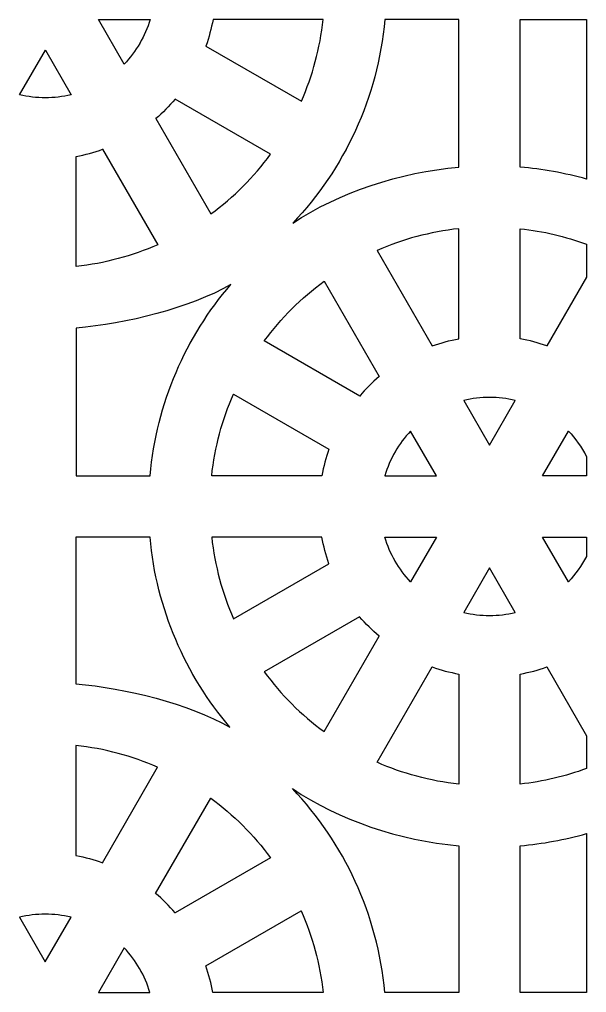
# Model space of a CAD drawing. Header units: centimetres. Extents: x -87 to 87, y -88 to 88.
# Drawn here: x -23.9 to -7.27, y 59.24 to 87.8 of the extents above; entities that cross this region are included whole.
import ezdxf

# ---------------------------------------------------------------- set-up
doc = ezdxf.new("R2010")
doc.units = ezdxf.units.CM
doc.header["$MEASUREMENT"] = 0
doc.layers.add('layer 1', color=7, linetype='Continuous')

msp = doc.modelspace()

# ---------------------------------------------------------------- linework, layer by layer
at = {"layer": 'layer 1', "color": 114}
for points, knots in [([(-21.58479, 87.80153), (-21.58479, 87.80153), (-20.82885, 86.49223), (-20.82885, 86.49223), (-20.82885, 86.49223), (-20.48049, 86.85712), (-20.21752, 87.30427), (-20.07202, 87.80153), (-20.07202, 87.80153), (-20.07202, 87.80153), (-21.58479, 87.80153), (-21.58479, 87.80153)], [0, 0, 0, 0, 0.25, 0.25, 0.25, 0.25, 0.5, 0.5, 0.5, 0.5, 1, 1, 1, 1]), ([(-15.63352, 85.40477), (-15.63352, 85.40477), (-18.43313, 87.02111), (-18.43313, 87.02111), (-18.43313, 87.02111), (-18.3434, 87.27258), (-18.27305, 87.53331), (-18.22428, 87.80153), (-18.22428, 87.80153), (-18.22428, 87.80153), (-14.99249, 87.80153), (-14.99249, 87.80153), (-14.99249, 87.80153), (-15.08466, 86.95755), (-15.30497, 86.15198), (-15.63352, 85.40477)], [0, 0, 0, 0, 0.2, 0.2, 0.2, 0.2, 0.4, 0.4, 0.4, 0.4, 0.6, 0.6, 0.6, 0.6, 1, 1, 1, 1]), ([(-15.88406, 81.8248), (-14.37901, 83.41306), (-13.38946, 85.49473), (-13.18361, 87.80153), (-13.18361, 87.80153), (-13.18361, 87.80153), (-11.01307, 87.80154), (-11.01307, 87.80154), (-11.01307, 87.80154), (-11.01307, 87.80154), (-11.01308, 83.47061), (-11.01308, 83.47061), (-11.01308, 83.47061), (-12.72642, 83.31771), (-14.52906, 82.73246), (-15.88406, 81.8248)], [0, 0, 0, 0, 0.2, 0.2, 0.2, 0.2, 0.4, 0.4, 0.4, 0.4, 0.6, 0.6, 0.6, 0.6, 1, 1, 1, 1]), ([(-7.26689, 83.11747), (-7.26689, 83.11747), (-7.26981, 87.80155), (-7.26981, 87.80155), (-7.26981, 87.80155), (-7.26981, 87.80155), (-9.21307, 87.80154), (-9.21307, 87.80154), (-9.21307, 87.80154), (-9.21307, 87.80154), (-9.21307, 83.4706), (-9.21307, 83.4706), (-9.21307, 83.4706), (-8.56498, 83.41278), (-7.90739, 83.29308), (-7.26689, 83.11747)], [0, 0, 0, 0, 0.2, 0.2, 0.2, 0.2, 0.4, 0.4, 0.4, 0.4, 0.6, 0.6, 0.6, 0.6, 1, 1, 1, 1]), ([(-22.38726, 85.59142), (-22.38726, 85.59142), (-23.14363, 86.90151), (-23.14363, 86.90151), (-23.14363, 86.90151), (-23.14363, 86.90151), (-23.89995, 85.59142), (-23.89995, 85.59142), (-23.89995, 85.59142), (-23.40527, 85.4715), (-22.88194, 85.47149), (-22.38726, 85.59142)], [0, 0, 0, 0, 0.25, 0.25, 0.25, 0.25, 0.5, 0.5, 0.5, 0.5, 1, 1, 1, 1]), ([(-16.53504, 83.8468), (-17.02766, 83.17737), (-17.61968, 82.58588), (-18.28911, 82.09322), (-18.28911, 82.09322), (-18.28911, 82.09322), (-19.90511, 84.89221), (-19.90511, 84.89221), (-19.90511, 84.89221), (-19.69991, 85.06684), (-19.50899, 85.25776), (-19.33435, 85.46297), (-19.33435, 85.46297), (-19.33435, 85.46297), (-16.53504, 83.8468), (-16.53504, 83.8468)], [0, 0, 0, 0, 0.2, 0.2, 0.2, 0.2, 0.4, 0.4, 0.4, 0.4, 0.6, 0.6, 0.6, 0.6, 1, 1, 1, 1]), ([(-21.46324, 83.991), (-21.7147, 83.90127), (-21.97547, 83.83108), (-22.24368, 83.7823), (-22.24368, 83.7823), (-22.24368, 83.7823), (-22.24365, 80.55034), (-22.24365, 80.55034), (-22.24365, 80.55034), (-21.39969, 80.64251), (-20.59427, 80.86311), (-19.84705, 81.19167), (-19.84705, 81.19167), (-19.84705, 81.19167), (-21.46324, 83.991), (-21.46324, 83.991)], [0, 0, 0, 0, 0.2, 0.2, 0.2, 0.2, 0.4, 0.4, 0.4, 0.4, 0.6, 0.6, 0.6, 0.6, 1, 1, 1, 1]), ([(-11.01307, 81.66173), (-11.01307, 81.66173), (-11.01304, 78.42977), (-11.01304, 78.42977), (-11.01304, 78.42977), (-11.28124, 78.38099), (-11.542, 78.31087), (-11.79345, 78.22114), (-11.79345, 78.22114), (-11.79345, 78.22114), (-13.40979, 81.02069), (-13.40979, 81.02069), (-13.40979, 81.02069), (-12.66258, 81.34925), (-11.85703, 81.56957), (-11.01307, 81.66173)], [0, 0, 0, 0, 0.2, 0.2, 0.2, 0.2, 0.4, 0.4, 0.4, 0.4, 0.6, 0.6, 0.6, 0.6, 1, 1, 1, 1]), ([(-7.26981, 80.23518), (-7.26981, 80.23518), (-7.26981, 81.20376), (-7.26981, 81.20376), (-7.26981, 81.20376), (-7.88699, 81.43236), (-8.53619, 81.58781), (-9.21307, 81.66173), (-9.21307, 81.66173), (-9.21307, 81.66173), (-9.2131, 78.42977), (-9.2131, 78.42977), (-9.2131, 78.42977), (-8.94489, 78.38099), (-8.68412, 78.3108), (-8.43266, 78.22107), (-8.43266, 78.22107), (-8.43266, 78.22107), (-7.26981, 80.23518), (-7.26981, 80.23518)], [0, 0, 0, 0, 0.16666667, 0.16666667, 0.16666667, 0.16666667, 0.33333333, 0.33333333, 0.33333333, 0.33333333, 0.5, 0.5, 0.5, 0.5, 0.66666667, 0.66666667, 0.66666667, 0.66666667, 1, 1, 1, 1]), ([(-22.24365, 74.41054), (-22.24365, 74.41054), (-22.24365, 78.74147), (-22.24365, 78.74147), (-22.24365, 78.74147), (-20.77083, 78.8729), (-18.91959, 79.32383), (-17.70013, 80.0244), (-17.70013, 80.0244), (-19.02069, 78.48775), (-19.88256, 76.54558), (-20.07309, 74.41054), (-20.07309, 74.41054), (-20.07309, 74.41054), (-22.24365, 74.41054), (-22.24365, 74.41054)], [0, 0, 0, 0, 0.2, 0.2, 0.2, 0.2, 0.4, 0.4, 0.4, 0.4, 0.6, 0.6, 0.6, 0.6, 1, 1, 1, 1]), ([(-14.96775, 80.11918), (-15.63717, 79.62654), (-16.2291, 79.03472), (-16.72172, 78.36533), (-16.72172, 78.36533), (-16.72172, 78.36533), (-13.92235, 76.74912), (-13.92235, 76.74912), (-13.92235, 76.74912), (-13.74771, 76.95432), (-13.55678, 77.14522), (-13.35156, 77.31987), (-13.35156, 77.31987), (-13.35156, 77.31987), (-14.96775, 80.11918), (-14.96775, 80.11918)], [0, 0, 0, 0, 0.2, 0.2, 0.2, 0.2, 0.4, 0.4, 0.4, 0.4, 0.6, 0.6, 0.6, 0.6, 1, 1, 1, 1]), ([(-17.62314, 76.8073), (-17.95171, 76.06007), (-18.17204, 75.25453), (-18.26421, 74.41055), (-18.26421, 74.41055), (-18.26421, 74.41055), (-15.03226, 74.41047), (-15.03226, 74.41047), (-15.03226, 74.41047), (-14.9835, 74.6787), (-14.91341, 74.93953), (-14.82365, 75.19103), (-14.82365, 75.19103), (-14.82365, 75.19103), (-17.62314, 76.8073), (-17.62314, 76.8073)], [0, 0, 0, 0, 0.2, 0.2, 0.2, 0.2, 0.4, 0.4, 0.4, 0.4, 0.6, 0.6, 0.6, 0.6, 1, 1, 1, 1]), ([(-9.35668, 76.62065), (-9.35668, 76.62065), (-10.11305, 75.31056), (-10.11305, 75.31056), (-10.11305, 75.31056), (-10.11305, 75.31056), (-10.86937, 76.62065), (-10.86937, 76.62065), (-10.86937, 76.62065), (-10.37469, 76.74057), (-9.85136, 76.74058), (-9.35668, 76.62065)], [0, 0, 0, 0, 0.25, 0.25, 0.25, 0.25, 0.5, 0.5, 0.5, 0.5, 1, 1, 1, 1]), ([(-12.42778, 75.71984), (-12.42778, 75.71984), (-11.67189, 74.41054), (-11.67189, 74.41054), (-11.67189, 74.41054), (-11.67189, 74.41054), (-13.18469, 74.41054), (-13.18469, 74.41054), (-13.18469, 74.41054), (-13.03919, 74.90777), (-12.77617, 75.35491), (-12.42778, 75.71984)], [0, 0, 0, 0, 0.25, 0.25, 0.25, 0.25, 0.5, 0.5, 0.5, 0.5, 1, 1, 1, 1]), ([(-7.26982, 74.41054), (-7.26982, 74.41054), (-7.2698, 74.98008), (-7.2698, 74.98008), (-7.2698, 74.98008), (-7.41049, 75.25171), (-7.58898, 75.50063), (-7.79827, 75.71984), (-7.79827, 75.71984), (-7.79827, 75.71984), (-8.55421, 74.41054), (-8.55421, 74.41054), (-8.55421, 74.41054), (-8.55421, 74.41054), (-7.26982, 74.41054), (-7.26982, 74.41054)], [0, 0, 0, 0, 0.2, 0.2, 0.2, 0.2, 0.4, 0.4, 0.4, 0.4, 0.6, 0.6, 0.6, 0.6, 1, 1, 1, 1]), ([(-22.24647, 72.61054), (-22.24647, 72.61054), (-20.07309, 72.61054), (-20.07309, 72.61054), (-20.07309, 72.61054), (-19.88401, 70.49183), (-19.0338, 68.56307), (-17.73031, 67.03205), (-17.73031, 67.03205), (-18.94528, 67.72665), (-20.781, 68.17372), (-22.24647, 68.30449), (-22.24647, 68.30449), (-22.24647, 68.30449), (-22.24647, 72.61054), (-22.24647, 72.61054)], [0, 0, 0, 0, 0.2, 0.2, 0.2, 0.2, 0.4, 0.4, 0.4, 0.4, 0.6, 0.6, 0.6, 0.6, 1, 1, 1, 1]), ([(-18.2642, 72.61054), (-18.2642, 72.61054), (-15.03222, 72.61056), (-15.03222, 72.61056), (-15.03222, 72.61056), (-14.98344, 72.34237), (-14.91338, 72.0816), (-14.82365, 71.83015), (-14.82365, 71.83015), (-14.82365, 71.83015), (-17.62307, 70.21389), (-17.62307, 70.21389), (-17.62307, 70.21389), (-17.95162, 70.96109), (-18.17201, 71.76658), (-18.2642, 72.61054)], [0, 0, 0, 0, 0.2, 0.2, 0.2, 0.2, 0.4, 0.4, 0.4, 0.4, 0.6, 0.6, 0.6, 0.6, 1, 1, 1, 1]), ([(-12.42779, 71.30131), (-12.42779, 71.30131), (-11.6719, 72.61054), (-11.6719, 72.61054), (-11.6719, 72.61054), (-11.6719, 72.61054), (-13.18468, 72.61054), (-13.18468, 72.61054), (-13.18468, 72.61054), (-13.03918, 72.11334), (-12.77616, 71.66621), (-12.42779, 71.30131)], [0, 0, 0, 0, 0.25, 0.25, 0.25, 0.25, 0.5, 0.5, 0.5, 0.5, 1, 1, 1, 1]), ([(-7.26971, 72.04125), (-7.26971, 72.04125), (-7.26981, 72.61056), (-7.26981, 72.61056), (-7.26981, 72.61056), (-7.26981, 72.61056), (-8.55416, 72.61056), (-8.55416, 72.61056), (-8.55416, 72.61056), (-8.55416, 72.61056), (-7.79827, 71.30134), (-7.79827, 71.30134), (-7.79827, 71.30134), (-7.58895, 71.52058), (-7.41043, 71.76954), (-7.26971, 72.04125)], [0, 0, 0, 0, 0.2, 0.2, 0.2, 0.2, 0.4, 0.4, 0.4, 0.4, 0.6, 0.6, 0.6, 0.6, 1, 1, 1, 1]), ([(-10.86937, 70.40056), (-10.86937, 70.40056), (-10.11304, 71.71057), (-10.11304, 71.71057), (-10.11304, 71.71057), (-10.11304, 71.71057), (-9.35666, 70.40054), (-9.35666, 70.40054), (-9.35666, 70.40054), (-9.85142, 70.28055), (-10.37461, 70.2806), (-10.86937, 70.40056)], [0, 0, 0, 0, 0.25, 0.25, 0.25, 0.25, 0.5, 0.5, 0.5, 0.5, 1, 1, 1, 1]), ([(-14.96778, 66.90194), (-15.63718, 67.39456), (-16.22904, 67.98646), (-16.72167, 68.65586), (-16.72167, 68.65586), (-16.72167, 68.65586), (-13.92242, 70.27201), (-13.92242, 70.27201), (-13.92242, 70.27201), (-13.74777, 70.06679), (-13.55681, 69.87586), (-13.3516, 69.70122), (-13.3516, 69.70122), (-13.3516, 69.70122), (-14.96778, 66.90194), (-14.96778, 66.90194)], [0, 0, 0, 0, 0.2, 0.2, 0.2, 0.2, 0.4, 0.4, 0.4, 0.4, 0.6, 0.6, 0.6, 0.6, 1, 1, 1, 1]), ([(-11.79341, 68.80007), (-11.79341, 68.80007), (-13.40962, 66.00074), (-13.40962, 66.00074), (-13.40962, 66.00074), (-12.66242, 65.67218), (-11.85702, 65.45175), (-11.01307, 65.35958), (-11.01307, 65.35958), (-11.01307, 65.35958), (-11.01307, 68.5914), (-11.01307, 68.5914), (-11.01307, 68.5914), (-11.28124, 68.64016), (-11.54197, 68.71034), (-11.79341, 68.80007)], [0, 0, 0, 0, 0.2, 0.2, 0.2, 0.2, 0.4, 0.4, 0.4, 0.4, 0.6, 0.6, 0.6, 0.6, 1, 1, 1, 1]), ([(-7.26689, 65.81823), (-7.26689, 65.81823), (-7.26689, 66.78092), (-7.26689, 66.78092), (-7.26689, 66.78092), (-7.26689, 66.78092), (-8.43268, 68.80009), (-8.43268, 68.80009), (-8.43268, 68.80009), (-8.68413, 68.71035), (-8.94489, 68.64018), (-9.21307, 68.59141), (-9.21307, 68.59141), (-9.21307, 68.59141), (-9.21307, 65.3595), (-9.21307, 65.3595), (-9.21307, 65.3595), (-8.53623, 65.43342), (-7.88407, 65.58974), (-7.26689, 65.81823)], [0, 0, 0, 0, 0.16666667, 0.16666667, 0.16666667, 0.16666667, 0.33333333, 0.33333333, 0.33333333, 0.33333333, 0.5, 0.5, 0.5, 0.5, 0.66666667, 0.66666667, 0.66666667, 0.66666667, 1, 1, 1, 1]), ([(-21.46606, 63.05496), (-21.71752, 63.14469), (-21.97829, 63.21488), (-22.2465, 63.26366), (-22.2465, 63.26366), (-22.2465, 63.26366), (-22.24647, 66.49562), (-22.24647, 66.49562), (-22.24647, 66.49562), (-21.40251, 66.40345), (-20.59709, 66.18285), (-19.84987, 65.85429), (-19.84987, 65.85429), (-19.84987, 65.85429), (-21.46606, 63.05496), (-21.46606, 63.05496)], [0, 0, 0, 0, 0.2, 0.2, 0.2, 0.2, 0.4, 0.4, 0.4, 0.4, 0.6, 0.6, 0.6, 0.6, 1, 1, 1, 1]), ([(-11.01307, 59.24443), (-11.01307, 59.24443), (-11.01305, 63.55055), (-11.01305, 63.55055), (-11.01305, 63.55055), (-12.74715, 63.70531), (-14.52911, 64.30296), (-15.8948, 65.22952), (-15.8948, 65.22952), (-14.38531, 63.64019), (-13.39265, 61.55528), (-13.18643, 59.24443), (-13.18643, 59.24443), (-13.18643, 59.24443), (-11.01307, 59.24443), (-11.01307, 59.24443)], [0, 0, 0, 0, 0.2, 0.2, 0.2, 0.2, 0.4, 0.4, 0.4, 0.4, 0.6, 0.6, 0.6, 0.6, 1, 1, 1, 1]), ([(-16.53786, 63.19916), (-17.03048, 63.86859), (-17.6225, 64.46008), (-18.29193, 64.95274), (-18.29193, 64.95274), (-18.29193, 64.95274), (-19.90793, 62.15375), (-19.90793, 62.15375), (-19.90793, 62.15375), (-19.70273, 61.97912), (-19.51181, 61.7882), (-19.33717, 61.58299), (-19.33717, 61.58299), (-19.33717, 61.58299), (-16.53786, 63.19916), (-16.53786, 63.19916)], [0, 0, 0, 0, 0.2, 0.2, 0.2, 0.2, 0.4, 0.4, 0.4, 0.4, 0.6, 0.6, 0.6, 0.6, 1, 1, 1, 1]), ([(-7.2669, 59.24443), (-7.2669, 59.24443), (-7.26689, 63.90747), (-7.26689, 63.90747), (-7.26689, 63.90747), (-7.90447, 63.72972), (-8.56088, 63.60869), (-9.21387, 63.55048), (-9.21387, 63.55048), (-9.21387, 63.55048), (-9.21308, 59.24443), (-9.21308, 59.24443), (-9.21308, 59.24443), (-9.21308, 59.24443), (-7.2669, 59.24443), (-7.2669, 59.24443)], [0, 0, 0, 0, 0.2, 0.2, 0.2, 0.2, 0.4, 0.4, 0.4, 0.4, 0.6, 0.6, 0.6, 0.6, 1, 1, 1, 1]), ([(-22.39008, 61.45454), (-22.39008, 61.45454), (-23.14645, 60.14445), (-23.14645, 60.14445), (-23.14645, 60.14445), (-23.14645, 60.14445), (-23.90277, 61.45454), (-23.90277, 61.45454), (-23.90277, 61.45454), (-23.40809, 61.57446), (-22.88476, 61.57447), (-22.39008, 61.45454)], [0, 0, 0, 0, 0.25, 0.25, 0.25, 0.25, 0.5, 0.5, 0.5, 0.5, 1, 1, 1, 1]), ([(-15.63634, 61.64119), (-15.63634, 61.64119), (-18.43595, 60.02485), (-18.43595, 60.02485), (-18.43595, 60.02485), (-18.34622, 59.77338), (-18.27587, 59.51265), (-18.2271, 59.24443), (-18.2271, 59.24443), (-18.2271, 59.24443), (-14.99531, 59.24443), (-14.99531, 59.24443), (-14.99531, 59.24443), (-15.08748, 60.08841), (-15.30779, 60.89398), (-15.63634, 61.64119)], [0, 0, 0, 0, 0.2, 0.2, 0.2, 0.2, 0.4, 0.4, 0.4, 0.4, 0.6, 0.6, 0.6, 0.6, 1, 1, 1, 1]), ([(-21.58761, 59.24443), (-21.58761, 59.24443), (-20.83167, 60.55373), (-20.83167, 60.55373), (-20.83167, 60.55373), (-20.48331, 60.18884), (-20.22034, 59.74169), (-20.07484, 59.24443), (-20.07484, 59.24443), (-20.07484, 59.24443), (-21.58761, 59.24443), (-21.58761, 59.24443)], [0, 0, 0, 0, 0.25, 0.25, 0.25, 0.25, 0.5, 0.5, 0.5, 0.5, 1, 1, 1, 1])]:
    msp.add_open_spline(points, degree=3, knots=knots, dxfattribs=at)
at = {"layer": 'layer 1', "color": 250, "lineweight": 9}
for points, knots in [([(-21.58479, 87.80153), (-21.58479, 87.80153), (-20.82885, 86.49223), (-20.82885, 86.49223), (-20.82885, 86.49223), (-20.48049, 86.85712), (-20.21752, 87.30427), (-20.07202, 87.80153), (-20.07202, 87.80153), (-20.07202, 87.80153), (-21.58479, 87.80153), (-21.58479, 87.80153)], [0, 0, 0, 0, 0.25, 0.25, 0.25, 0.25, 0.5, 0.5, 0.5, 0.5, 1, 1, 1, 1]), ([(-15.63352, 85.40477), (-15.63352, 85.40477), (-18.43313, 87.02111), (-18.43313, 87.02111), (-18.43313, 87.02111), (-18.3434, 87.27258), (-18.27305, 87.53331), (-18.22428, 87.80153), (-18.22428, 87.80153), (-18.22428, 87.80153), (-14.99249, 87.80153), (-14.99249, 87.80153), (-14.99249, 87.80153), (-15.08466, 86.95755), (-15.30497, 86.15198), (-15.63352, 85.40477)], [0, 0, 0, 0, 0.2, 0.2, 0.2, 0.2, 0.4, 0.4, 0.4, 0.4, 0.6, 0.6, 0.6, 0.6, 1, 1, 1, 1]), ([(-15.88406, 81.8248), (-14.37901, 83.41306), (-13.38946, 85.49473), (-13.18361, 87.80153), (-13.18361, 87.80153), (-13.18361, 87.80153), (-11.01307, 87.80154), (-11.01307, 87.80154), (-11.01307, 87.80154), (-11.01307, 87.80154), (-11.01308, 83.47061), (-11.01308, 83.47061), (-11.01308, 83.47061), (-12.72642, 83.31771), (-14.52906, 82.73246), (-15.88406, 81.8248)], [0, 0, 0, 0, 0.2, 0.2, 0.2, 0.2, 0.4, 0.4, 0.4, 0.4, 0.6, 0.6, 0.6, 0.6, 1, 1, 1, 1]), ([(-7.26689, 83.11747), (-7.26689, 83.11747), (-7.26981, 87.80155), (-7.26981, 87.80155), (-7.26981, 87.80155), (-7.26981, 87.80155), (-9.21307, 87.80154), (-9.21307, 87.80154), (-9.21307, 87.80154), (-9.21307, 87.80154), (-9.21307, 83.4706), (-9.21307, 83.4706), (-9.21307, 83.4706), (-8.56498, 83.41278), (-7.90739, 83.29308), (-7.26689, 83.11747)], [0, 0, 0, 0, 0.2, 0.2, 0.2, 0.2, 0.4, 0.4, 0.4, 0.4, 0.6, 0.6, 0.6, 0.6, 1, 1, 1, 1]), ([(-22.38726, 85.59142), (-22.38726, 85.59142), (-23.14363, 86.90151), (-23.14363, 86.90151), (-23.14363, 86.90151), (-23.14363, 86.90151), (-23.89995, 85.59142), (-23.89995, 85.59142), (-23.89995, 85.59142), (-23.40527, 85.4715), (-22.88194, 85.47149), (-22.38726, 85.59142)], [0, 0, 0, 0, 0.25, 0.25, 0.25, 0.25, 0.5, 0.5, 0.5, 0.5, 1, 1, 1, 1]), ([(-16.53504, 83.8468), (-17.02766, 83.17737), (-17.61968, 82.58588), (-18.28911, 82.09322), (-18.28911, 82.09322), (-18.28911, 82.09322), (-19.90511, 84.89221), (-19.90511, 84.89221), (-19.90511, 84.89221), (-19.69991, 85.06684), (-19.50899, 85.25776), (-19.33435, 85.46297), (-19.33435, 85.46297), (-19.33435, 85.46297), (-16.53504, 83.8468), (-16.53504, 83.8468)], [0, 0, 0, 0, 0.2, 0.2, 0.2, 0.2, 0.4, 0.4, 0.4, 0.4, 0.6, 0.6, 0.6, 0.6, 1, 1, 1, 1]), ([(-21.46324, 83.991), (-21.7147, 83.90127), (-21.97547, 83.83108), (-22.24368, 83.7823), (-22.24368, 83.7823), (-22.24368, 83.7823), (-22.24365, 80.55034), (-22.24365, 80.55034), (-22.24365, 80.55034), (-21.39969, 80.64251), (-20.59427, 80.86311), (-19.84705, 81.19167), (-19.84705, 81.19167), (-19.84705, 81.19167), (-21.46324, 83.991), (-21.46324, 83.991)], [0, 0, 0, 0, 0.2, 0.2, 0.2, 0.2, 0.4, 0.4, 0.4, 0.4, 0.6, 0.6, 0.6, 0.6, 1, 1, 1, 1]), ([(-11.01307, 81.66173), (-11.01307, 81.66173), (-11.01304, 78.42977), (-11.01304, 78.42977), (-11.01304, 78.42977), (-11.28124, 78.38099), (-11.542, 78.31087), (-11.79345, 78.22114), (-11.79345, 78.22114), (-11.79345, 78.22114), (-13.40979, 81.02069), (-13.40979, 81.02069), (-13.40979, 81.02069), (-12.66258, 81.34925), (-11.85703, 81.56957), (-11.01307, 81.66173)], [0, 0, 0, 0, 0.2, 0.2, 0.2, 0.2, 0.4, 0.4, 0.4, 0.4, 0.6, 0.6, 0.6, 0.6, 1, 1, 1, 1]), ([(-7.26981, 80.23518), (-7.26981, 80.23518), (-7.26981, 81.20376), (-7.26981, 81.20376), (-7.26981, 81.20376), (-7.88699, 81.43236), (-8.53619, 81.58781), (-9.21307, 81.66173), (-9.21307, 81.66173), (-9.21307, 81.66173), (-9.2131, 78.42977), (-9.2131, 78.42977), (-9.2131, 78.42977), (-8.94489, 78.38099), (-8.68412, 78.3108), (-8.43266, 78.22107), (-8.43266, 78.22107), (-8.43266, 78.22107), (-7.26981, 80.23518), (-7.26981, 80.23518)], [0, 0, 0, 0, 0.16666667, 0.16666667, 0.16666667, 0.16666667, 0.33333333, 0.33333333, 0.33333333, 0.33333333, 0.5, 0.5, 0.5, 0.5, 0.66666667, 0.66666667, 0.66666667, 0.66666667, 1, 1, 1, 1]), ([(-22.24365, 74.41054), (-22.24365, 74.41054), (-22.24365, 78.74147), (-22.24365, 78.74147), (-22.24365, 78.74147), (-20.77083, 78.8729), (-18.91959, 79.32383), (-17.70013, 80.0244), (-17.70013, 80.0244), (-19.02069, 78.48775), (-19.88256, 76.54558), (-20.07309, 74.41054), (-20.07309, 74.41054), (-20.07309, 74.41054), (-22.24365, 74.41054), (-22.24365, 74.41054)], [0, 0, 0, 0, 0.2, 0.2, 0.2, 0.2, 0.4, 0.4, 0.4, 0.4, 0.6, 0.6, 0.6, 0.6, 1, 1, 1, 1]), ([(-14.96775, 80.11918), (-15.63717, 79.62654), (-16.2291, 79.03472), (-16.72172, 78.36533), (-16.72172, 78.36533), (-16.72172, 78.36533), (-13.92235, 76.74912), (-13.92235, 76.74912), (-13.92235, 76.74912), (-13.74771, 76.95432), (-13.55678, 77.14522), (-13.35156, 77.31987), (-13.35156, 77.31987), (-13.35156, 77.31987), (-14.96775, 80.11918), (-14.96775, 80.11918)], [0, 0, 0, 0, 0.2, 0.2, 0.2, 0.2, 0.4, 0.4, 0.4, 0.4, 0.6, 0.6, 0.6, 0.6, 1, 1, 1, 1]), ([(-17.62314, 76.8073), (-17.95171, 76.06007), (-18.17204, 75.25453), (-18.26421, 74.41055), (-18.26421, 74.41055), (-18.26421, 74.41055), (-15.03226, 74.41047), (-15.03226, 74.41047), (-15.03226, 74.41047), (-14.9835, 74.6787), (-14.91341, 74.93953), (-14.82365, 75.19103), (-14.82365, 75.19103), (-14.82365, 75.19103), (-17.62314, 76.8073), (-17.62314, 76.8073)], [0, 0, 0, 0, 0.2, 0.2, 0.2, 0.2, 0.4, 0.4, 0.4, 0.4, 0.6, 0.6, 0.6, 0.6, 1, 1, 1, 1]), ([(-9.35668, 76.62065), (-9.35668, 76.62065), (-10.11305, 75.31056), (-10.11305, 75.31056), (-10.11305, 75.31056), (-10.11305, 75.31056), (-10.86937, 76.62065), (-10.86937, 76.62065), (-10.86937, 76.62065), (-10.37469, 76.74057), (-9.85136, 76.74058), (-9.35668, 76.62065)], [0, 0, 0, 0, 0.25, 0.25, 0.25, 0.25, 0.5, 0.5, 0.5, 0.5, 1, 1, 1, 1]), ([(-12.42778, 75.71984), (-12.42778, 75.71984), (-11.67189, 74.41054), (-11.67189, 74.41054), (-11.67189, 74.41054), (-11.67189, 74.41054), (-13.18469, 74.41054), (-13.18469, 74.41054), (-13.18469, 74.41054), (-13.03919, 74.90777), (-12.77617, 75.35491), (-12.42778, 75.71984)], [0, 0, 0, 0, 0.25, 0.25, 0.25, 0.25, 0.5, 0.5, 0.5, 0.5, 1, 1, 1, 1]), ([(-7.26982, 74.41054), (-7.26982, 74.41054), (-7.2698, 74.98008), (-7.2698, 74.98008), (-7.2698, 74.98008), (-7.41049, 75.25171), (-7.58898, 75.50063), (-7.79827, 75.71984), (-7.79827, 75.71984), (-7.79827, 75.71984), (-8.55421, 74.41054), (-8.55421, 74.41054), (-8.55421, 74.41054), (-8.55421, 74.41054), (-7.26982, 74.41054), (-7.26982, 74.41054)], [0, 0, 0, 0, 0.2, 0.2, 0.2, 0.2, 0.4, 0.4, 0.4, 0.4, 0.6, 0.6, 0.6, 0.6, 1, 1, 1, 1]), ([(-22.24647, 72.61054), (-22.24647, 72.61054), (-20.07309, 72.61054), (-20.07309, 72.61054), (-20.07309, 72.61054), (-19.88401, 70.49183), (-19.0338, 68.56307), (-17.73031, 67.03205), (-17.73031, 67.03205), (-18.94528, 67.72665), (-20.781, 68.17372), (-22.24647, 68.30449), (-22.24647, 68.30449), (-22.24647, 68.30449), (-22.24647, 72.61054), (-22.24647, 72.61054)], [0, 0, 0, 0, 0.2, 0.2, 0.2, 0.2, 0.4, 0.4, 0.4, 0.4, 0.6, 0.6, 0.6, 0.6, 1, 1, 1, 1]), ([(-18.2642, 72.61054), (-18.2642, 72.61054), (-15.03222, 72.61056), (-15.03222, 72.61056), (-15.03222, 72.61056), (-14.98344, 72.34237), (-14.91338, 72.0816), (-14.82365, 71.83015), (-14.82365, 71.83015), (-14.82365, 71.83015), (-17.62307, 70.21389), (-17.62307, 70.21389), (-17.62307, 70.21389), (-17.95162, 70.96109), (-18.17201, 71.76658), (-18.2642, 72.61054)], [0, 0, 0, 0, 0.2, 0.2, 0.2, 0.2, 0.4, 0.4, 0.4, 0.4, 0.6, 0.6, 0.6, 0.6, 1, 1, 1, 1]), ([(-12.42779, 71.30131), (-12.42779, 71.30131), (-11.6719, 72.61054), (-11.6719, 72.61054), (-11.6719, 72.61054), (-11.6719, 72.61054), (-13.18468, 72.61054), (-13.18468, 72.61054), (-13.18468, 72.61054), (-13.03918, 72.11334), (-12.77616, 71.66621), (-12.42779, 71.30131)], [0, 0, 0, 0, 0.25, 0.25, 0.25, 0.25, 0.5, 0.5, 0.5, 0.5, 1, 1, 1, 1]), ([(-7.26971, 72.04125), (-7.26971, 72.04125), (-7.26981, 72.61056), (-7.26981, 72.61056), (-7.26981, 72.61056), (-7.26981, 72.61056), (-8.55416, 72.61056), (-8.55416, 72.61056), (-8.55416, 72.61056), (-8.55416, 72.61056), (-7.79827, 71.30134), (-7.79827, 71.30134), (-7.79827, 71.30134), (-7.58895, 71.52058), (-7.41043, 71.76954), (-7.26971, 72.04125)], [0, 0, 0, 0, 0.2, 0.2, 0.2, 0.2, 0.4, 0.4, 0.4, 0.4, 0.6, 0.6, 0.6, 0.6, 1, 1, 1, 1]), ([(-10.86937, 70.40056), (-10.86937, 70.40056), (-10.11304, 71.71057), (-10.11304, 71.71057), (-10.11304, 71.71057), (-10.11304, 71.71057), (-9.35666, 70.40054), (-9.35666, 70.40054), (-9.35666, 70.40054), (-9.85142, 70.28055), (-10.37461, 70.2806), (-10.86937, 70.40056)], [0, 0, 0, 0, 0.25, 0.25, 0.25, 0.25, 0.5, 0.5, 0.5, 0.5, 1, 1, 1, 1]), ([(-14.96778, 66.90194), (-15.63718, 67.39456), (-16.22904, 67.98646), (-16.72167, 68.65586), (-16.72167, 68.65586), (-16.72167, 68.65586), (-13.92242, 70.27201), (-13.92242, 70.27201), (-13.92242, 70.27201), (-13.74777, 70.06679), (-13.55681, 69.87586), (-13.3516, 69.70122), (-13.3516, 69.70122), (-13.3516, 69.70122), (-14.96778, 66.90194), (-14.96778, 66.90194)], [0, 0, 0, 0, 0.2, 0.2, 0.2, 0.2, 0.4, 0.4, 0.4, 0.4, 0.6, 0.6, 0.6, 0.6, 1, 1, 1, 1]), ([(-11.79341, 68.80007), (-11.79341, 68.80007), (-13.40962, 66.00074), (-13.40962, 66.00074), (-13.40962, 66.00074), (-12.66242, 65.67218), (-11.85702, 65.45175), (-11.01307, 65.35958), (-11.01307, 65.35958), (-11.01307, 65.35958), (-11.01307, 68.5914), (-11.01307, 68.5914), (-11.01307, 68.5914), (-11.28124, 68.64016), (-11.54197, 68.71034), (-11.79341, 68.80007)], [0, 0, 0, 0, 0.2, 0.2, 0.2, 0.2, 0.4, 0.4, 0.4, 0.4, 0.6, 0.6, 0.6, 0.6, 1, 1, 1, 1]), ([(-7.26689, 65.81823), (-7.26689, 65.81823), (-7.26689, 66.78092), (-7.26689, 66.78092), (-7.26689, 66.78092), (-7.26689, 66.78092), (-8.43268, 68.80009), (-8.43268, 68.80009), (-8.43268, 68.80009), (-8.68413, 68.71035), (-8.94489, 68.64018), (-9.21307, 68.59141), (-9.21307, 68.59141), (-9.21307, 68.59141), (-9.21307, 65.3595), (-9.21307, 65.3595), (-9.21307, 65.3595), (-8.53623, 65.43342), (-7.88407, 65.58974), (-7.26689, 65.81823)], [0, 0, 0, 0, 0.16666667, 0.16666667, 0.16666667, 0.16666667, 0.33333333, 0.33333333, 0.33333333, 0.33333333, 0.5, 0.5, 0.5, 0.5, 0.66666667, 0.66666667, 0.66666667, 0.66666667, 1, 1, 1, 1]), ([(-21.46606, 63.05496), (-21.71752, 63.14469), (-21.97829, 63.21488), (-22.2465, 63.26366), (-22.2465, 63.26366), (-22.2465, 63.26366), (-22.24647, 66.49562), (-22.24647, 66.49562), (-22.24647, 66.49562), (-21.40251, 66.40345), (-20.59709, 66.18285), (-19.84987, 65.85429), (-19.84987, 65.85429), (-19.84987, 65.85429), (-21.46606, 63.05496), (-21.46606, 63.05496)], [0, 0, 0, 0, 0.2, 0.2, 0.2, 0.2, 0.4, 0.4, 0.4, 0.4, 0.6, 0.6, 0.6, 0.6, 1, 1, 1, 1]), ([(-11.01307, 59.24443), (-11.01307, 59.24443), (-11.01305, 63.55055), (-11.01305, 63.55055), (-11.01305, 63.55055), (-12.74715, 63.70531), (-14.52911, 64.30296), (-15.8948, 65.22952), (-15.8948, 65.22952), (-14.38531, 63.64019), (-13.39265, 61.55528), (-13.18643, 59.24443), (-13.18643, 59.24443), (-13.18643, 59.24443), (-11.01307, 59.24443), (-11.01307, 59.24443)], [0, 0, 0, 0, 0.2, 0.2, 0.2, 0.2, 0.4, 0.4, 0.4, 0.4, 0.6, 0.6, 0.6, 0.6, 1, 1, 1, 1]), ([(-16.53786, 63.19916), (-17.03048, 63.86859), (-17.6225, 64.46008), (-18.29193, 64.95274), (-18.29193, 64.95274), (-18.29193, 64.95274), (-19.90793, 62.15375), (-19.90793, 62.15375), (-19.90793, 62.15375), (-19.70273, 61.97912), (-19.51181, 61.7882), (-19.33717, 61.58299), (-19.33717, 61.58299), (-19.33717, 61.58299), (-16.53786, 63.19916), (-16.53786, 63.19916)], [0, 0, 0, 0, 0.2, 0.2, 0.2, 0.2, 0.4, 0.4, 0.4, 0.4, 0.6, 0.6, 0.6, 0.6, 1, 1, 1, 1]), ([(-7.2669, 59.24443), (-7.2669, 59.24443), (-7.26689, 63.90747), (-7.26689, 63.90747), (-7.26689, 63.90747), (-7.90447, 63.72972), (-8.56088, 63.60869), (-9.21387, 63.55048), (-9.21387, 63.55048), (-9.21387, 63.55048), (-9.21308, 59.24443), (-9.21308, 59.24443), (-9.21308, 59.24443), (-9.21308, 59.24443), (-7.2669, 59.24443), (-7.2669, 59.24443)], [0, 0, 0, 0, 0.2, 0.2, 0.2, 0.2, 0.4, 0.4, 0.4, 0.4, 0.6, 0.6, 0.6, 0.6, 1, 1, 1, 1]), ([(-22.39008, 61.45454), (-22.39008, 61.45454), (-23.14645, 60.14445), (-23.14645, 60.14445), (-23.14645, 60.14445), (-23.14645, 60.14445), (-23.90277, 61.45454), (-23.90277, 61.45454), (-23.90277, 61.45454), (-23.40809, 61.57446), (-22.88476, 61.57447), (-22.39008, 61.45454)], [0, 0, 0, 0, 0.25, 0.25, 0.25, 0.25, 0.5, 0.5, 0.5, 0.5, 1, 1, 1, 1]), ([(-15.63634, 61.64119), (-15.63634, 61.64119), (-18.43595, 60.02485), (-18.43595, 60.02485), (-18.43595, 60.02485), (-18.34622, 59.77338), (-18.27587, 59.51265), (-18.2271, 59.24443), (-18.2271, 59.24443), (-18.2271, 59.24443), (-14.99531, 59.24443), (-14.99531, 59.24443), (-14.99531, 59.24443), (-15.08748, 60.08841), (-15.30779, 60.89398), (-15.63634, 61.64119)], [0, 0, 0, 0, 0.2, 0.2, 0.2, 0.2, 0.4, 0.4, 0.4, 0.4, 0.6, 0.6, 0.6, 0.6, 1, 1, 1, 1]), ([(-21.58761, 59.24443), (-21.58761, 59.24443), (-20.83167, 60.55373), (-20.83167, 60.55373), (-20.83167, 60.55373), (-20.48331, 60.18884), (-20.22034, 59.74169), (-20.07484, 59.24443), (-20.07484, 59.24443), (-20.07484, 59.24443), (-21.58761, 59.24443), (-21.58761, 59.24443)], [0, 0, 0, 0, 0.25, 0.25, 0.25, 0.25, 0.5, 0.5, 0.5, 0.5, 1, 1, 1, 1])]:
    msp.add_open_spline(points, degree=3, knots=knots, dxfattribs=at)

doc.saveas('drawing.dxf')
